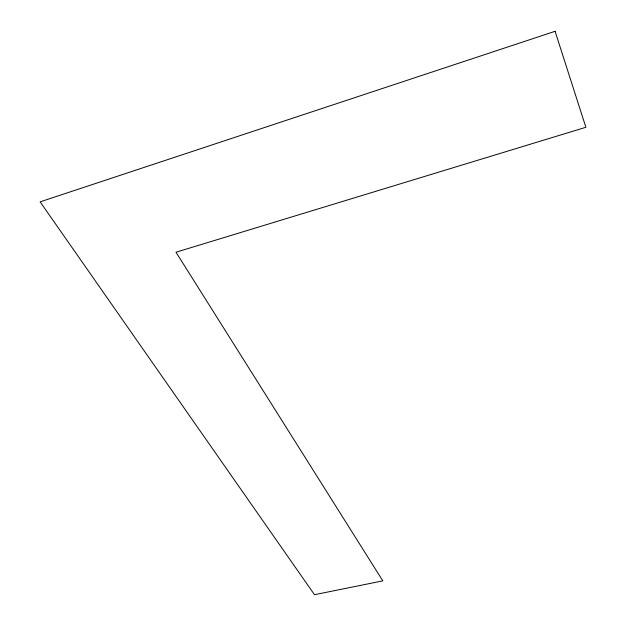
<?xml version="1.0" encoding="UTF-8"?>
<svg xmlns="http://www.w3.org/2000/svg" width="626" height="626" viewBox="0 0 626 626"><rect width="100%" height="100%" fill="white"/><g stroke="black" fill="none" stroke-linecap="round" stroke-linejoin="round"><path stroke-width="0.94" d="M555.082 31.3L40.127 201.846L314.495 594.7L382.822 580.873L175.984 252.223L585.873 127.289L555.082 31.3"/></g></svg>
